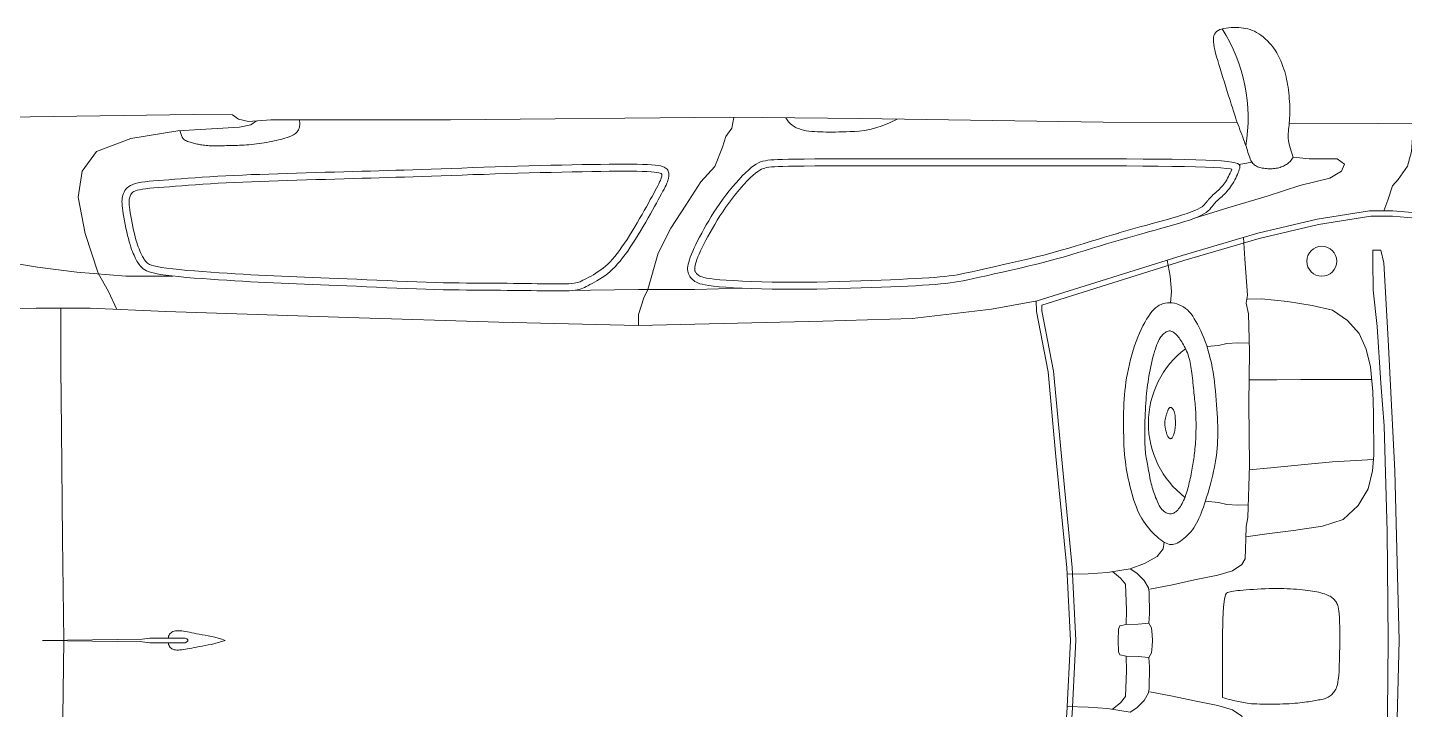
# Model space of a CAD drawing. Header units: millimetres. Extents: x 1 to 121, y 0 to 90.
# Drawn here: x 45.915 to 48.054, y 77.719 to 78.779 of the extents above; entities that cross this region are included whole.
import ezdxf

# ---------------------------------------------------------------- set-up
doc = ezdxf.new("R2010")
doc.units = ezdxf.units.MM
doc.layers.add('Estructura – Carga', color=7, linetype='Continuous')
doc.layers.add('GRAFO 0 BLANCO', color=7, linetype='Continuous', lineweight=0)

# ---------------------------------------------------------------- blocks, each defined once
blk = doc.blocks.new('A$C314616C2')
at = {"layer": 'GRAFO 0 BLANCO', "color": 252, "true_color": 0x939598}
for p, q in [((2.4745, 1.3571), (2.4317, 1.3571)), ((0.5575, 0.9522), (0.5575, 0.9524))]:
    blk.add_line(p, q, dxfattribs=at)
for points in [[(2.5003, 1.7034), (2.4974, 1.7112), (2.4952, 1.7178), (2.4937, 1.7234), (2.4928, 1.7283), (2.4923, 1.7325), (2.4922, 1.7363), (2.4923, 1.7397), (2.4926, 1.743), (2.4929, 1.7463), (2.4933, 1.7497), (2.4937, 1.7531), (2.494, 1.7566), (2.4944, 1.7602), (2.4946, 1.7639), (2.4949, 1.7678), (2.495, 1.7719), (2.495, 1.7761), (2.4949, 1.7805), (2.4947, 1.785), (2.4945, 1.7896), (2.4941, 1.7941), (2.4937, 1.7987), (2.4933, 1.8032), (2.4927, 1.8076), (2.4922, 1.8119), (2.4915, 1.816), (2.4908, 1.8201), (2.49, 1.8241), (2.4891, 1.8281), (2.4881, 1.8321), (2.487, 1.8361), (2.4857, 1.8401), (2.4842, 1.8443), (2.4826, 1.8485), (2.4809, 1.8527), (2.4789, 1.857), (2.4768, 1.8612), (2.4745, 1.8653), (2.472, 1.8693), (2.4693, 1.8732), (2.4664, 1.877), (2.4634, 1.8805), (2.4602, 1.8839), (2.4568, 1.887), (2.4535, 1.8899), (2.4501, 1.8925), (2.4466, 1.8949), (2.4432, 1.8969), (2.4399, 1.8987), (2.4365, 1.9002), (2.4332, 1.9014), (2.4298, 1.9024), (2.4264, 1.9031), (2.4229, 1.9037), (2.4193, 1.9041), (2.4156, 1.9044), (2.4117, 1.9046), (2.4077, 1.9046), (2.4037, 1.9045), (2.3997, 1.9042), (2.3959, 1.9038), (2.3923, 1.9032), (2.389, 1.9023), (2.386, 1.9013), (2.3834, 1.9), (2.3812, 1.8984), (2.3794, 1.8966), (2.3781, 1.8944), (2.3771, 1.892), (2.3764, 1.8892), (2.3762, 1.8861), (2.3763, 1.8825), (2.3767, 1.8786), (2.3774, 1.8743), (2.3784, 1.8697), (2.3797, 1.8646), (2.3812, 1.8592), (2.3829, 1.8534), (2.3848, 1.8472), (2.3868, 1.8407), (2.3889, 1.8339), (2.391, 1.8268), (2.3933, 1.8196), (2.3955, 1.8124), (2.3977, 1.8053), (2.3999, 1.7983), (2.402, 1.7917), (2.4039, 1.7856), (2.4057, 1.7799), (2.4074, 1.7747), (2.4089, 1.77), (2.4104, 1.7655), (2.4118, 1.7613), (2.4132, 1.7573), (2.4146, 1.7535), (2.416, 1.7496), (2.4174, 1.7458), (2.4188, 1.742), (2.4202, 1.7382), (2.4217, 1.7344), (2.4231, 1.7307), (2.4244, 1.727), (2.4257, 1.7235), (2.4269, 1.7201), (2.4279, 1.7167), (2.429, 1.7136), (2.4299, 1.7105), (2.4308, 1.7077), (2.4317, 1.705), (2.4326, 1.7025), (2.4335, 1.7003), (2.4344, 1.6982), (2.4354, 1.6964), (2.4364, 1.6948), (2.4376, 1.6933), (2.4388, 1.6921), (2.4401, 1.691), (2.4415, 1.69), (2.443, 1.6892), (2.4446, 1.6884), (2.4463, 1.6878), (2.4482, 1.6872), (2.4502, 1.6867), (2.4522, 1.6863), (2.4543, 1.6859), (2.4565, 1.6856), (2.4587, 1.6854), (2.4609, 1.6853), (2.4631, 1.6852), (2.4653, 1.6852), (2.4675, 1.6853), (2.4696, 1.6854), (2.4717, 1.6856), (2.4738, 1.6859), (2.4759, 1.6863), (2.4778, 1.6867), (2.4797, 1.6873), (2.4816, 1.6879), (2.4834, 1.6887), (2.4851, 1.6894), (2.4867, 1.6903), (2.4883, 1.6911), (2.4897, 1.692), (2.4911, 1.693), (2.4924, 1.6939), (2.4936, 1.6949), (2.4948, 1.696), (2.4959, 1.6971), (2.497, 1.6984), (2.4981, 1.6999), (2.4992, 1.7015), (2.5003, 1.7034)], [(2.4135, 1.7566), (2.2051, 1.7578), (1.8273, 1.7632), (1.6247, 1.7651), (1.1911, 1.7614), (0.9119, 1.7614), (0.8771, 1.7586), (0.8619, 1.7623), (0.8527, 1.7688), (0.7912, 1.7696), (0.5381, 1.7658), (0.395, 1.7632), (0.3502, 1.7631), (0.2882, 1.7492), (0.2198, 1.7226), (0.1641, 1.6885), (0.1261, 1.6569), (0.0958, 1.6215), (0.0603, 1.5506), (0.0451, 1.4925), (0.0236, 1.3173), (0.0097, 1.1592), (0.0007, 0.9992), (0, 0.9523)], [(0.6727, 1.4666), (0.6601, 1.4946), (0.6436, 1.523), (0.6235, 1.5844), (0.6128, 1.6411), (0.6187, 1.6813), (0.6412, 1.712), (0.6944, 1.7321), (0.7677, 1.7439), (0.8635, 1.7498), (0.8811, 1.7536), (0.8897, 1.7596)], [(0.9567, 1.7614), (0.9572, 1.755), (0.9566, 1.7498), (0.9552, 1.7457), (0.953, 1.7424), (0.9504, 1.7398), (0.9473, 1.7378), (0.944, 1.7362), (0.9406, 1.7349), (0.9372, 1.7337), (0.9339, 1.7327), (0.9306, 1.7317), (0.9273, 1.7308), (0.9239, 1.73), (0.9205, 1.7292), (0.917, 1.7284), (0.9133, 1.7276), (0.9096, 1.7269), (0.9057, 1.7262), (0.9018, 1.7255), (0.8978, 1.7248), (0.8938, 1.7242), (0.8898, 1.7237), (0.8859, 1.7232), (0.882, 1.7227), (0.8781, 1.7224), (0.8744, 1.7221), (0.8707, 1.7219), (0.8671, 1.7218), (0.8636, 1.7216), (0.8601, 1.7215), (0.8567, 1.7214), (0.8533, 1.7214), (0.8499, 1.7213), (0.8465, 1.7212), (0.8432, 1.7211), (0.84, 1.721), (0.8368, 1.7209), (0.8336, 1.7208), (0.8306, 1.7208), (0.8276, 1.7208), (0.8246, 1.7208), (0.8218, 1.7208), (0.8191, 1.7209), (0.8164, 1.721), (0.8139, 1.7212), (0.8114, 1.7214), (0.8091, 1.7216), (0.8069, 1.7218), (0.8048, 1.7221), (0.8029, 1.7224), (0.801, 1.7228), (0.7992, 1.7232), (0.7974, 1.7235), (0.7956, 1.724), (0.7938, 1.7244), (0.792, 1.7248), (0.7902, 1.7253), (0.7883, 1.7258), (0.7865, 1.7263), (0.7846, 1.7269), (0.7828, 1.7276), (0.7811, 1.7283), (0.7795, 1.7292), (0.7779, 1.7302), (0.7766, 1.7313), (0.7753, 1.7327), (0.7741, 1.7345), (0.773, 1.7368), (0.772, 1.7398), (0.771, 1.7435), (0.7708, 1.7441)], [(1.4829, 1.4414), (1.4829, 1.4586), (1.4915, 1.4844), (1.4975, 1.4973), (1.5139, 1.5539), (1.5336, 1.5926), (1.5568, 1.6286), (1.5801, 1.6647), (1.6015, 1.6887), (1.6136, 1.7188), (1.6187, 1.7351), (1.6282, 1.748), (1.631, 1.765)], [(1.8849, 1.7624), (1.8729, 1.7565), (1.8619, 1.7519), (1.8518, 1.7485), (1.8424, 1.7462), (1.8338, 1.7446), (1.8258, 1.7436), (1.8185, 1.7431), (1.8117, 1.7428), (1.8055, 1.7426), (1.7996, 1.7425), (1.7942, 1.7423), (1.789, 1.7422), (1.7841, 1.7422), (1.7793, 1.7422), (1.7747, 1.7422), (1.7702, 1.7423), (1.7656, 1.7424), (1.7611, 1.7426), (1.7566, 1.7428), (1.7522, 1.7432), (1.7478, 1.7437), (1.7436, 1.7443), (1.7395, 1.7452), (1.7356, 1.7462), (1.7318, 1.7475), (1.7283, 1.749), (1.7249, 1.7509), (1.7218, 1.7529), (1.7189, 1.7553), (1.7163, 1.758), (1.7139, 1.761), (1.7119, 1.7643)], [(3.7955, 0.9523), (3.7935, 1.0009), (3.782, 1.1378), (3.7603, 1.274), (3.7268, 1.4153), (3.7007, 1.511), (3.6528, 1.5965), (3.5948, 1.6515), (3.5078, 1.6936), (3.4478, 1.7118), (3.3685, 1.7311), (3.1997, 1.7484), (3.0258, 1.7565), (2.6327, 1.7554), (2.494, 1.7562)], [(2.8963, 0.9523), (2.8958, 1.0111), (2.8922, 1.0685), (2.8857, 1.1758), (2.8786, 1.2748), (2.8645, 1.364), (2.8417, 1.4706), (2.8148, 1.53), (2.8003, 1.5491), (2.7876, 1.5691), (2.7617, 1.5886), (2.7388, 1.6051), (2.7037, 1.6159), (2.6549, 1.6198), (2.6409, 1.6199), (2.647, 1.6365), (2.6544, 1.6585), (2.663, 1.6684), (2.6777, 1.6892), (2.6839, 1.7121), (2.6857, 1.733), (2.6888, 1.7471), (2.689, 1.7555)], [(0.7599, 1.5185), (0.6868, 1.5182), (0.6108, 1.5246), (0.5498, 1.5321), (0.4675, 1.5459), (0.4097, 1.5652), (0.3573, 1.5919), (0.3102, 1.6282), (0.2982, 1.6481), (0.2749, 1.6825), (0.267, 1.7014)], [(2.3469, 1.6083), (2.3987, 1.6244), (2.4595, 1.6427), (2.5104, 1.6593), (2.5568, 1.6707), (2.5751, 1.6816), (2.5797, 1.6925), (2.5683, 1.7005), (2.5247, 1.7005), (2.5003, 1.7034)], [(2.4359, 1.6956), (2.416, 1.6917)], [(0.7489, 1.4635), (1.0327, 1.4539), (1.2661, 1.447), (1.4827, 1.4414), (1.7697, 1.4483), (1.908, 1.4525), (2.0314, 1.4669), (2.1022, 1.4799), (2.3276, 1.5505), (2.4451, 1.585), (2.5376, 1.6066), (2.6188, 1.6196), (2.6409, 1.6199)], [(2.2774, 1.0321), (2.3127, 1.0388), (2.3468, 1.0462), (2.3831, 1.0536), (2.406, 1.0603), (2.4201, 1.0702), (2.4257, 1.0793), (2.4268, 1.1103), (2.4269, 1.1294), (2.4296, 1.1431), (2.4322, 1.2242), (2.4313, 1.32), (2.4322, 1.4013), (2.4309, 1.4597), (2.4273, 1.4761), (2.4291, 1.489), (2.4251, 1.545), (2.4231, 1.5786)], [(2.3096, 1.4768), (2.3111, 1.4943), (2.3092, 1.5185), (2.3044, 1.5432)], [(2.6477, 0.9523), (2.6461, 1.1217), (2.6416, 1.2857), (2.6362, 1.3521), (2.6308, 1.4401), (2.6245, 1.4967), (2.6236, 1.5416), (2.6236, 1.5586), (2.6362, 1.5586), (2.6407, 1.5389), (2.6479, 1.4194), (2.6578, 1.2156), (2.6623, 1.0534), (2.6647, 0.9523)], [(1.6442, 1.4997), (1.5709, 1.4973), (1.4833, 1.4973), (1.4084, 1.4967), (1.3804, 1.496)], [(2.101, 1.4797), (2.1015, 1.4634), (2.1196, 1.3694), (2.1316, 1.238), (2.1486, 1.0651), (2.1541, 0.9523)], [(2.4268, 1.1131), (2.4594, 1.1178), (2.5007, 1.123), (2.5455, 1.1298), (2.5777, 1.1402), (2.6012, 1.162), (2.6168, 1.1878), (2.6231, 1.2159), (2.6254, 1.24), (2.6248, 1.3056), (2.6237, 1.3389), (2.6202, 1.3774), (2.6133, 1.405), (2.6024, 1.4292), (2.5846, 1.4493), (2.561, 1.4654), (2.5294, 1.4728), (2.4915, 1.4791), (2.4508, 1.4832), (2.4282, 1.4827)], [(0.4862, 1.4681), (0.5475, 1.4683), (0.6316, 1.4683), (0.7489, 1.4635)], [(0.5905, 0.9528), (0.5884, 1.1101), (0.5871, 1.28), (0.5859, 1.3756), (0.5857, 1.4683)], [(2.1096, 1.4734), (2.1099, 1.4644), (2.1279, 1.3706), (2.14, 1.2388), (2.157, 1.0658), (2.1625, 0.9527)], [(2.3662, 1.4089), (2.384, 1.4105), (2.3969, 1.4138), (2.4139, 1.4145), (2.4319, 1.4144)], [(2.622, 1.3577), (2.5862, 1.3577), (2.512, 1.3577), (2.4745, 1.3571)], [(2.6247, 1.2333), (2.5613, 1.23), (2.5126, 1.225), (2.4652, 1.2206), (2.432, 1.2172)], [(2.3637, 1.1685), (2.384, 1.1667), (2.3969, 1.1635), (2.4139, 1.1627), (2.4302, 1.1629)], [(2.2471, 1.0637), (2.2692, 1.0716), (2.2889, 1.0829), (2.2982, 1.0947), (2.2995, 1.105)], [(2.2817, 0.9523), (2.2812, 0.9612), (2.28, 0.9718), (2.2759, 0.979), (2.277, 0.9934), (2.2766, 1.0271), (2.2755, 1.0339), (2.2687, 1.0456), (2.2573, 1.0569), (2.2471, 1.0637), (2.2117, 1.058), (2.1815, 1.056), (2.1491, 1.055)], [(2.2194, 1.0593), (2.2318, 1.0492), (2.2398, 1.0397), (2.2413, 0.9996), (2.2408, 0.9769)], [(2.3901, 0.8634), (2.3901, 0.9162), (2.3904, 0.9561), (2.3911, 0.9849), (2.3921, 1.0044), (2.3933, 1.0164), (2.3948, 1.0229), (2.3964, 1.0257), (2.3983, 1.0266), (2.4002, 1.0271), (2.4024, 1.0277), (2.4048, 1.0282), (2.4075, 1.0287), (2.4106, 1.0291), (2.414, 1.0296), (2.4179, 1.03), (2.4223, 1.0304), (2.4272, 1.0309), (2.4326, 1.0313), (2.4383, 1.0316), (2.4443, 1.032), (2.4504, 1.0323), (2.4567, 1.0325), (2.4628, 1.0327), (2.4689, 1.0328), (2.4747, 1.0328), (2.4804, 1.0328), (2.4858, 1.0327), (2.491, 1.0325), (2.496, 1.0323), (2.5008, 1.032), (2.5055, 1.0317), (2.51, 1.0314), (2.5144, 1.031), (2.5186, 1.0305), (2.5226, 1.03), (2.5265, 1.0295), (2.5302, 1.029), (2.5337, 1.0283), (2.5371, 1.0277), (2.5402, 1.027), (2.5432, 1.0262), (2.5461, 1.0254), (2.5487, 1.0246), (2.5512, 1.0237), (2.5534, 1.0228), (2.5555, 1.0218), (2.5574, 1.0208), (2.5592, 1.0198), (2.5607, 1.0187), (2.5621, 1.0176), (2.5634, 1.0164), (2.5645, 1.0152), (2.5655, 1.0139), (2.5664, 1.0126), (2.5672, 1.0112), (2.568, 1.0098), (2.5688, 1.0083), (2.5695, 1.0066), (2.5701, 1.0044), (2.5707, 1.0016), (2.5712, 0.9981), (2.5717, 0.9936), (2.572, 0.988), (2.5723, 0.9811), (2.5725, 0.9728), (2.5726, 0.9634), (2.5726, 0.9532), (2.5725, 0.9427), (2.5723, 0.9322), (2.572, 0.922), (2.5717, 0.9126), (2.5713, 0.9043), (2.5708, 0.8973), (2.5702, 0.8917), (2.5696, 0.8872), (2.5689, 0.8837), (2.5681, 0.8809), (2.5672, 0.8786), (2.5663, 0.8767), (2.5653, 0.8751), (2.5642, 0.8734), (2.5631, 0.8718), (2.5619, 0.8703), (2.5606, 0.8688), (2.5592, 0.8674), (2.5577, 0.8661), (2.5561, 0.8649), (2.5544, 0.8639), (2.5526, 0.863), (2.5507, 0.8623), (2.5486, 0.8616), (2.5465, 0.8611), (2.5443, 0.8606), (2.542, 0.8602), (2.5397, 0.8598), (2.5373, 0.8594), (2.5348, 0.859), (2.5323, 0.8585), (2.5296, 0.8581), (2.5268, 0.8576), (2.5239, 0.8571), (2.5209, 0.8566), (2.5176, 0.8562), (2.5142, 0.8557), (2.5105, 0.8553), (2.5067, 0.855), (2.5026, 0.8546), (2.4983, 0.8543), (2.4938, 0.854), (2.4892, 0.8538), (2.4843, 0.8536), (2.4793, 0.8534), (2.4741, 0.8533), (2.4688, 0.8532), (2.4635, 0.8531), (2.4583, 0.8531), (2.4531, 0.8532), (2.4482, 0.8533), (2.4436, 0.8535), (2.4394, 0.8537), (2.4355, 0.854), (2.4321, 0.8544), (2.4289, 0.8548), (2.426, 0.8552), (2.4232, 0.8557), (2.4206, 0.8562), (2.418, 0.8568), (2.4153, 0.8573), (2.4126, 0.8579), (2.4097, 0.8585), (2.4068, 0.8591), (2.4037, 0.8598), (2.4005, 0.8605), (2.3972, 0.8613), (2.3937, 0.8623), (2.3901, 0.8634)], [(0.8411, 0.9523), (0.8357, 0.9542), (0.8303, 0.9558), (0.8251, 0.9572), (0.8199, 0.9584), (0.8149, 0.9594), (0.81, 0.9603), (0.8054, 0.9611), (0.8009, 0.9619), (0.7968, 0.9627), (0.7929, 0.9635), (0.7892, 0.9642), (0.7857, 0.9649), (0.7824, 0.9656), (0.7793, 0.9661), (0.7764, 0.9666), (0.7736, 0.967), (0.7709, 0.9672), (0.7684, 0.9673), (0.7661, 0.9673), (0.7639, 0.9671), (0.7619, 0.9667), (0.76, 0.9661), (0.7584, 0.9653), (0.757, 0.9643), (0.7557, 0.9631), (0.7547, 0.9618), (0.7539, 0.9603), (0.7533, 0.9587), (0.7528, 0.957), (0.7526, 0.9559)], [(2.2759, 0.979), (2.2593, 0.9774), (2.2408, 0.9769), (2.231, 0.9748), (2.2286, 0.9698), (2.2284, 0.9523)], [(0.779, 0.9559), (0.724, 0.9559), (0.7119, 0.9543), (0.5575, 0.9524)], [(0.779, 0.9487), (0.724, 0.9487), (0.7119, 0.9503), (0.5575, 0.9522)], [(0.5905, 0.9518), (0.5884, 0.7945), (0.5871, 0.6246), (0.5859, 0.529), (0.5857, 0.4363)], [(0.8411, 0.9523), (0.8357, 0.9504), (0.8303, 0.9488), (0.8251, 0.9474), (0.8199, 0.9462), (0.8149, 0.9452), (0.81, 0.9443), (0.8054, 0.9435), (0.8009, 0.9427), (0.7968, 0.9419), (0.7929, 0.9411), (0.7892, 0.9404), (0.7857, 0.9397), (0.7824, 0.939), (0.7793, 0.9385), (0.7764, 0.938), (0.7736, 0.9376), (0.7709, 0.9374), (0.7684, 0.9373), (0.7661, 0.9373), (0.7639, 0.9375), (0.7619, 0.9379), (0.76, 0.9385), (0.7584, 0.9393), (0.757, 0.9403), (0.7557, 0.9414), (0.7547, 0.9428), (0.7539, 0.9443), (0.7533, 0.9459), (0.7528, 0.9476), (0.7526, 0.9487)], [(0.779, 0.9559), (0.7815, 0.9546), (0.783, 0.953), (0.7831, 0.9523)], [(0.779, 0.9487), (0.7815, 0.95), (0.783, 0.9516), (0.7831, 0.9523)], [(2.101, 0.4249), (2.1015, 0.4412), (2.1196, 0.5352), (2.1316, 0.6666), (2.1486, 0.8395), (2.1541, 0.9523)], [(2.1096, 0.4312), (2.1099, 0.4402), (2.1279, 0.534), (2.14, 0.6658), (2.157, 0.8388), (2.1625, 0.9519)], [(2.2817, 0.9523), (2.2812, 0.9434), (2.28, 0.9328), (2.2759, 0.9256), (2.277, 0.9112), (2.2766, 0.8775), (2.2755, 0.8707), (2.2687, 0.859), (2.2573, 0.8477), (2.2471, 0.8408), (2.2117, 0.8466), (2.1815, 0.8486), (2.1491, 0.8496)], [(2.2759, 0.9256), (2.2593, 0.9272), (2.2408, 0.9277), (2.231, 0.9298), (2.2286, 0.9348), (2.2284, 0.9523)], [(2.6477, 0.9523), (2.6461, 0.7829), (2.6416, 0.6189), (2.6362, 0.5525), (2.6308, 0.4645), (2.6245, 0.4079), (2.6236, 0.363), (2.6236, 0.346), (2.6362, 0.346), (2.6407, 0.3657), (2.6479, 0.4851), (2.6578, 0.689), (2.6623, 0.8512), (2.6647, 0.9523)], [(2.2194, 0.8453), (2.2318, 0.8554), (2.2398, 0.8649), (2.2413, 0.905), (2.2408, 0.9277)], [(2.2194, 0.8453), (2.2318, 0.8554), (2.2398, 0.8649), (2.2413, 0.905), (2.2408, 0.9277)], [(2.2774, 0.8724), (2.3127, 0.8658), (2.3468, 0.8584), (2.3831, 0.851), (2.406, 0.8443), (2.4201, 0.8344), (2.4257, 0.8253), (2.4268, 0.7943), (2.4269, 0.7752), (2.4296, 0.7615), (2.4322, 0.6804), (2.4313, 0.5846), (2.4322, 0.5033), (2.4309, 0.4449), (2.4273, 0.4285), (2.4291, 0.4156), (2.4251, 0.3596), (2.4231, 0.326)]]:
    blk.add_lwpolyline(points, dxfattribs=at)
for points in [[(1.4349, 1.5221), (1.439, 1.5255), (1.4429, 1.5291), (1.4468, 1.533), (1.4507, 1.5372), (1.4546, 1.5417), (1.4585, 1.5466), (1.4624, 1.5518), (1.4664, 1.5573), (1.4704, 1.5632), (1.4745, 1.5694), (1.4786, 1.5759), (1.4826, 1.5824), (1.4866, 1.5891), (1.4905, 1.5957), (1.4944, 1.6023), (1.4981, 1.6087), (1.5016, 1.6149), (1.5049, 1.6209), (1.5081, 1.6265), (1.5111, 1.6319), (1.5139, 1.637), (1.5165, 1.6417), (1.5188, 1.6461), (1.5209, 1.6501), (1.5228, 1.6537), (1.5245, 1.657), (1.5259, 1.6599), (1.5271, 1.6626), (1.5281, 1.665), (1.5289, 1.6672), (1.5296, 1.6693), (1.53, 1.6713), (1.5304, 1.6732), (1.5305, 1.675), (1.5305, 1.6767), (1.5302, 1.6784), (1.5298, 1.68), (1.5292, 1.6815), (1.5285, 1.683), (1.5275, 1.6843), (1.5262, 1.6856), (1.5247, 1.6867), (1.5228, 1.6877), (1.5203, 1.6887), (1.5173, 1.6895), (1.5135, 1.6902), (1.5089, 1.6909), (1.5034, 1.6914), (1.4969, 1.6918), (1.4894, 1.692), (1.4809, 1.6922), (1.4714, 1.6923), (1.461, 1.6924), (1.4497, 1.6923), (1.4374, 1.6922), (1.4243, 1.692), (1.4102, 1.6918), (1.3954, 1.6916), (1.3799, 1.6913), (1.3638, 1.6909), (1.3472, 1.6905), (1.3302, 1.6901), (1.3129, 1.6896), (1.2954, 1.6891), (1.2779, 1.6886), (1.2603, 1.688), (1.2429, 1.6875), (1.2256, 1.6869), (1.2087, 1.6863), (1.1923, 1.6857), (1.1764, 1.6852), (1.1611, 1.6847), (1.1466, 1.6842), (1.1326, 1.6837), (1.1192, 1.6832), (1.106, 1.6828), (1.093, 1.6824), (1.08, 1.682), (1.0669, 1.6816), (1.0534, 1.6812), (1.0396, 1.6808), (1.0255, 1.6804), (1.011, 1.6801), (0.9964, 1.6797), (0.9816, 1.6792), (0.9669, 1.6788), (0.9521, 1.6784), (0.9375, 1.678), (0.9231, 1.6775), (0.9089, 1.677), (0.895, 1.6765), (0.8813, 1.676), (0.8679, 1.6754), (0.8548, 1.6748), (0.842, 1.6742), (0.8295, 1.6735), (0.8174, 1.6728), (0.8056, 1.672), (0.7943, 1.6712), (0.7834, 1.6704), (0.7729, 1.6696), (0.7631, 1.6689), (0.7538, 1.6681), (0.7451, 1.6675), (0.737, 1.6669), (0.7296, 1.6663), (0.7228, 1.6657), (0.7166, 1.665), (0.711, 1.6642), (0.7059, 1.6633), (0.7015, 1.6622), (0.6976, 1.6609), (0.6942, 1.6594), (0.6914, 1.6576), (0.689, 1.6557), (0.687, 1.6536), (0.6854, 1.6513), (0.6841, 1.649), (0.6831, 1.6467), (0.6823, 1.6443), (0.6817, 1.6419), (0.6812, 1.6394), (0.6809, 1.6369), (0.6808, 1.6341), (0.6809, 1.6311), (0.6812, 1.6277), (0.6816, 1.624), (0.6821, 1.6197), (0.6828, 1.6149), (0.6837, 1.6098), (0.6847, 1.6043), (0.6858, 1.5986), (0.6869, 1.5929), (0.6882, 1.5872), (0.6894, 1.5817), (0.6907, 1.5766), (0.692, 1.5718), (0.6933, 1.5675), (0.6946, 1.5635), (0.6958, 1.5599), (0.6971, 1.5566), (0.6983, 1.5535), (0.6995, 1.5508), (0.7007, 1.5482), (0.7018, 1.5459), (0.703, 1.5437), (0.7041, 1.5416), (0.7053, 1.5397), (0.7065, 1.5379), (0.7077, 1.5362), (0.7091, 1.5345), (0.7105, 1.5329), (0.7121, 1.5313), (0.7139, 1.5297), (0.7162, 1.5282), (0.7191, 1.5267), (0.7228, 1.5252), (0.7274, 1.5238), (0.7332, 1.5224), (0.7402, 1.5211), (0.7487, 1.5198), (0.7584, 1.5186), (0.7691, 1.5175), (0.7806, 1.5164), (0.7928, 1.5154), (0.8053, 1.5144), (0.8181, 1.5135), (0.8309, 1.5126), (0.8435, 1.5118), (0.8559, 1.5111), (0.8682, 1.5103), (0.8803, 1.5097), (0.8923, 1.509), (0.9043, 1.5084), (0.9162, 1.5079), (0.9281, 1.5073), (0.9399, 1.5068), (0.9519, 1.5063), (0.9641, 1.5059), (0.9764, 1.5054), (0.9892, 1.5049), (1.0023, 1.5044), (1.016, 1.5038), (1.0302, 1.5032), (1.0451, 1.5025), (1.0605, 1.5018), (1.0762, 1.5011), (1.092, 1.5003), (1.1078, 1.4996), (1.1233, 1.499), (1.1385, 1.4984), (1.153, 1.4979), (1.1668, 1.4975), (1.18, 1.4972), (1.1925, 1.497), (1.2044, 1.4968), (1.2159, 1.4967), (1.227, 1.4966), (1.2378, 1.4966), (1.2483, 1.4965), (1.2587, 1.4964), (1.2689, 1.4963), (1.2789, 1.4962), (1.2887, 1.4961), (1.2982, 1.496), (1.3075, 1.4959), (1.3166, 1.4958), (1.3254, 1.4956), (1.3339, 1.4955), (1.342, 1.4954), (1.3497, 1.4953), (1.357, 1.4953), (1.3638, 1.4953), (1.37, 1.4954), (1.3755, 1.4957), (1.3804, 1.496), (1.3846, 1.4964), (1.3881, 1.497), (1.3912, 1.4977), (1.394, 1.4986), (1.3966, 1.4996), (1.3991, 1.5008), (1.4017, 1.5021), (1.4045, 1.5035), (1.4076, 1.5052), (1.4111, 1.507), (1.4147, 1.509), (1.4186, 1.5111), (1.4226, 1.5135), (1.4267, 1.5162), (1.4308, 1.519)], [(2.1174, 1.541), (2.1303, 1.5445), (2.1426, 1.548), (2.1545, 1.5514), (2.1659, 1.5549), (2.1772, 1.5583), (2.1882, 1.5616), (2.1991, 1.565), (2.2101, 1.5683), (2.2211, 1.5716), (2.2321, 1.5748), (2.2432, 1.578), (2.2542, 1.5811), (2.265, 1.5841), (2.2756, 1.5871), (2.2859, 1.59), (2.2959, 1.5927), (2.3055, 1.5954), (2.3147, 1.598), (2.3234, 1.6005), (2.3315, 1.603), (2.3389, 1.6054), (2.3457, 1.6078), (2.3517, 1.6102), (2.3569, 1.6125), (2.3613, 1.6149), (2.3649, 1.6173), (2.3679, 1.6197), (2.3704, 1.6221), (2.3724, 1.6243), (2.3742, 1.6265), (2.3758, 1.6286), (2.3774, 1.6306), (2.379, 1.6324), (2.3806, 1.6341), (2.3824, 1.6358), (2.3841, 1.6374), (2.3859, 1.639), (2.3877, 1.6406), (2.3896, 1.6422), (2.3915, 1.644), (2.3934, 1.6459), (2.3953, 1.6479), (2.3972, 1.65), (2.3991, 1.6522), (2.401, 1.6546), (2.4028, 1.657), (2.4045, 1.6596), (2.4062, 1.6623), (2.4078, 1.665), (2.4094, 1.6679), (2.4108, 1.6707), (2.4121, 1.6736), (2.4134, 1.6763), (2.4145, 1.6791), (2.4155, 1.6816), (2.4164, 1.684), (2.4171, 1.6862), (2.4174, 1.6883), (2.4172, 1.6901), (2.416, 1.6917), (2.4138, 1.6932), (2.4102, 1.6945), (2.4049, 1.6956), (2.3979, 1.6966), (2.3887, 1.6974), (2.3775, 1.6981), (2.3642, 1.6987), (2.3488, 1.6992), (2.3314, 1.6996), (2.3119, 1.6999), (2.2904, 1.7001), (2.2669, 1.7003), (2.2414, 1.7005), (2.2141, 1.7006), (2.1851, 1.7006), (2.1548, 1.7007), (2.1232, 1.7007), (2.0906, 1.7007), (2.0571, 1.7008), (2.0229, 1.7008), (1.9883, 1.7008), (1.9538, 1.7007), (1.9198, 1.7007), (1.887, 1.7007), (1.8557, 1.7007), (1.8265, 1.7007), (1.8001, 1.7006), (1.7768, 1.7005), (1.757, 1.7004), (1.7405, 1.7003), (1.7269, 1.7002), (1.7159, 1.7), (1.7069, 1.6998), (1.6997, 1.6995), (1.6937, 1.6992), (1.6887, 1.6988), (1.6842, 1.6983), (1.6802, 1.6977), (1.6764, 1.6969), (1.6728, 1.6958), (1.6693, 1.6943), (1.6657, 1.6924), (1.662, 1.6899), (1.6581, 1.6869), (1.6538, 1.6832), (1.6492, 1.6789), (1.6443, 1.674), (1.6393, 1.6687), (1.6342, 1.663), (1.629, 1.6569), (1.6239, 1.6507), (1.6189, 1.6442), (1.614, 1.6377), (1.6093, 1.631), (1.6048, 1.6243), (1.6004, 1.6177), (1.5962, 1.611), (1.5922, 1.6044), (1.5884, 1.5978), (1.5848, 1.5914), (1.5813, 1.5851), (1.5781, 1.579), (1.575, 1.5732), (1.5722, 1.5675), (1.5697, 1.5621), (1.5674, 1.557), (1.5653, 1.5523), (1.5636, 1.5479), (1.5622, 1.5438), (1.5611, 1.5402), (1.5603, 1.5369), (1.5597, 1.5338), (1.5594, 1.531), (1.5594, 1.5285), (1.5596, 1.5261), (1.5601, 1.5239), (1.5608, 1.5218), (1.5617, 1.5198), (1.5628, 1.518), (1.5641, 1.5162), (1.5656, 1.5146), (1.5672, 1.5131), (1.569, 1.5116), (1.5709, 1.5102), (1.573, 1.509), (1.5754, 1.5078), (1.5783, 1.5066), (1.582, 1.5056), (1.5866, 1.5046), (1.5924, 1.5036), (1.5996, 1.5027), (1.6083, 1.5019), (1.6188, 1.5011), (1.6308, 1.5003), (1.6442, 1.4997), (1.6587, 1.4991), (1.6743, 1.4986), (1.6907, 1.4982), (1.7076, 1.498), (1.725, 1.4979), (1.7426, 1.498), (1.7603, 1.4982), (1.7779, 1.4986), (1.7953, 1.499), (1.8124, 1.4995), (1.829, 1.5001), (1.8451, 1.5006), (1.8604, 1.5012), (1.8749, 1.5018), (1.8886, 1.5024), (1.9014, 1.5029), (1.9134, 1.5035), (1.9245, 1.5041), (1.9347, 1.5047), (1.944, 1.5054), (1.9525, 1.5061), (1.9601, 1.5068), (1.9671, 1.5077), (1.9738, 1.5087), (1.9805, 1.5099), (1.9874, 1.5112), (1.9949, 1.5128), (2.0033, 1.5146), (2.0128, 1.5166), (2.0236, 1.519), (2.0356, 1.5217), (2.0485, 1.5245), (2.062, 1.5276), (2.0759, 1.5308), (2.09, 1.5342), (2.1039, 1.5376)], [(2.3197, 1.1036), (2.3223, 1.1049), (2.325, 1.1066), (2.3278, 1.1085), (2.3305, 1.1106), (2.3333, 1.113), (2.336, 1.1156), (2.3387, 1.1183), (2.3412, 1.1212), (2.3435, 1.1242), (2.3458, 1.1274), (2.3479, 1.1308), (2.3499, 1.1343), (2.3518, 1.1379), (2.3536, 1.1418), (2.3554, 1.1459), (2.3571, 1.1502), (2.3589, 1.1547), (2.3606, 1.1594), (2.3623, 1.1643), (2.364, 1.1694), (2.3657, 1.1747), (2.3673, 1.1802), (2.369, 1.1858), (2.3706, 1.1915), (2.3722, 1.1974), (2.3737, 1.2034), (2.3751, 1.2095), (2.3765, 1.2155), (2.3778, 1.2216), (2.379, 1.2277), (2.38, 1.2337), (2.3809, 1.2396), (2.3816, 1.2453), (2.3822, 1.251), (2.3826, 1.2566), (2.3828, 1.2623), (2.383, 1.2679), (2.383, 1.2737), (2.383, 1.2795), (2.3829, 1.2856), (2.3827, 1.2918), (2.3824, 1.2983), (2.3821, 1.3049), (2.3817, 1.3117), (2.3812, 1.3186), (2.3807, 1.3256), (2.38, 1.3327), (2.3793, 1.34), (2.3786, 1.3472), (2.3777, 1.3546), (2.3767, 1.3619), (2.3756, 1.3692), (2.3744, 1.3764), (2.373, 1.3835), (2.3714, 1.3905), (2.3697, 1.3973), (2.3678, 1.4039), (2.3658, 1.4103), (2.3636, 1.4165), (2.3613, 1.4224), (2.3589, 1.4281), (2.3565, 1.4335), (2.354, 1.4387), (2.3515, 1.4435), (2.349, 1.448), (2.3465, 1.4522), (2.344, 1.456), (2.3414, 1.4596), (2.3387, 1.4628), (2.3358, 1.4657), (2.3329, 1.4682), (2.3297, 1.4704), (2.3264, 1.4723), (2.3229, 1.4739), (2.3193, 1.4752), (2.3157, 1.4761), (2.312, 1.4766), (2.3084, 1.4769), (2.3049, 1.4768), (2.3015, 1.4764), (2.2982, 1.4756), (2.2951, 1.4745), (2.2921, 1.4731), (2.2892, 1.4712), (2.2864, 1.469), (2.2836, 1.4663), (2.2808, 1.4632), (2.278, 1.4597), (2.2752, 1.4557), (2.2723, 1.4513), (2.2695, 1.4465), (2.2667, 1.4412), (2.2639, 1.4356), (2.2612, 1.4297), (2.2586, 1.4235), (2.2561, 1.4169), (2.2537, 1.4101), (2.2515, 1.4031), (2.2494, 1.396), (2.2475, 1.3888), (2.2457, 1.3815), (2.2441, 1.3743), (2.2426, 1.3671), (2.2414, 1.3602), (2.2403, 1.3534), (2.2394, 1.3467), (2.2387, 1.3402), (2.2381, 1.3337), (2.2376, 1.3271), (2.2372, 1.3205), (2.2369, 1.3137), (2.2367, 1.3066), (2.2366, 1.2994), (2.2365, 1.2919), (2.2366, 1.2843), (2.2366, 1.2768), (2.2368, 1.2693), (2.237, 1.262), (2.2373, 1.2549), (2.2377, 1.2482), (2.2382, 1.2419), (2.2387, 1.2359), (2.2394, 1.2303), (2.2401, 1.2248), (2.2409, 1.2195), (2.2418, 1.2142), (2.2428, 1.2089), (2.2439, 1.2035), (2.2452, 1.198), (2.2465, 1.1924), (2.2479, 1.1867), (2.2494, 1.181), (2.2511, 1.1753), (2.2528, 1.1698), (2.2546, 1.1645), (2.2565, 1.1593), (2.2585, 1.1545), (2.2606, 1.1499), (2.2628, 1.1456), (2.2652, 1.1415), (2.2676, 1.1375), (2.2702, 1.1338), (2.2729, 1.1301), (2.2757, 1.1266), (2.2787, 1.1231), (2.2818, 1.1198), (2.285, 1.1166), (2.2881, 1.1137), (2.2913, 1.1109), (2.2944, 1.1085), (2.2973, 1.1063), (2.3002, 1.1046), (2.3029, 1.1032), (2.3054, 1.1022), (2.3078, 1.1015), (2.3102, 1.1013), (2.3125, 1.1013), (2.3148, 1.1018), (2.3172, 1.1025)], [(2.3207, 1.1548), (2.3221, 1.1565), (2.3236, 1.1584), (2.325, 1.1605), (2.3263, 1.1627), (2.3276, 1.165), (2.3288, 1.1674), (2.33, 1.1699), (2.3311, 1.1724), (2.3322, 1.175), (2.3331, 1.1776), (2.334, 1.1803), (2.3349, 1.183), (2.3357, 1.1857), (2.3365, 1.1886), (2.3373, 1.1915), (2.338, 1.1945), (2.3388, 1.1976), (2.3395, 1.2007), (2.3402, 1.2039), (2.3409, 1.2072), (2.3416, 1.2104), (2.3422, 1.2136), (2.3428, 1.2168), (2.3434, 1.2199), (2.3439, 1.2229), (2.3444, 1.2258), (2.3449, 1.2287), (2.3453, 1.2316), (2.3457, 1.2345), (2.3461, 1.2374), (2.3465, 1.2404), (2.3469, 1.2435), (2.3472, 1.2468), (2.3475, 1.2502), (2.3479, 1.2537), (2.3482, 1.2573), (2.3484, 1.2611), (2.3487, 1.265), (2.3489, 1.269), (2.349, 1.2732), (2.3491, 1.2775), (2.3492, 1.2819), (2.3492, 1.2863), (2.3492, 1.2908), (2.3491, 1.2951), (2.349, 1.2994), (2.3488, 1.3034), (2.3487, 1.3073), (2.3484, 1.3109), (2.3482, 1.3143), (2.3479, 1.3175), (2.3477, 1.3207), (2.3473, 1.3238), (2.347, 1.3269), (2.3467, 1.3301), (2.3463, 1.3335), (2.346, 1.337), (2.3456, 1.3407), (2.3452, 1.3445), (2.3448, 1.3484), (2.3444, 1.3523), (2.344, 1.3562), (2.3436, 1.36), (2.3432, 1.3638), (2.3428, 1.3675), (2.3423, 1.371), (2.3419, 1.3745), (2.3413, 1.3778), (2.3408, 1.3811), (2.3401, 1.3842), (2.3394, 1.3873), (2.3386, 1.3903), (2.3377, 1.3933), (2.3368, 1.3962), (2.3357, 1.399), (2.3346, 1.4017), (2.3334, 1.4044), (2.3322, 1.4069), (2.3309, 1.4094), (2.3296, 1.4118), (2.3283, 1.4142), (2.327, 1.4164), (2.3257, 1.4185), (2.3243, 1.4205), (2.323, 1.4224), (2.3216, 1.4242), (2.3202, 1.4258), (2.3188, 1.4273), (2.3174, 1.4287), (2.316, 1.4299), (2.3146, 1.4309), (2.3132, 1.4317), (2.3117, 1.4324), (2.3103, 1.4328), (2.3089, 1.4331), (2.3074, 1.4331), (2.3059, 1.4329), (2.3045, 1.4324), (2.303, 1.4318), (2.3016, 1.4309), (2.3001, 1.4299), (2.2987, 1.4287), (2.2973, 1.4273), (2.296, 1.4258), (2.2947, 1.4241), (2.2934, 1.4222), (2.2922, 1.4201), (2.2909, 1.4178), (2.2897, 1.4152), (2.2885, 1.4122), (2.2873, 1.409), (2.286, 1.4054), (2.2848, 1.4013), (2.2836, 1.397), (2.2823, 1.3924), (2.2811, 1.3876), (2.28, 1.3827), (2.2789, 1.3777), (2.2778, 1.3727), (2.2769, 1.3679), (2.276, 1.3631), (2.2752, 1.3585), (2.2746, 1.354), (2.2739, 1.3495), (2.2734, 1.345), (2.2729, 1.3404), (2.2724, 1.3358), (2.272, 1.331), (2.2715, 1.326), (2.2712, 1.3209), (2.2708, 1.3156), (2.2705, 1.3102), (2.2702, 1.3047), (2.27, 1.2992), (2.2698, 1.2937), (2.2696, 1.2881), (2.2695, 1.2826), (2.2695, 1.2771), (2.2695, 1.2718), (2.2695, 1.2666), (2.2696, 1.2617), (2.2698, 1.2571), (2.27, 1.2528), (2.2702, 1.2489), (2.2705, 1.2454), (2.2709, 1.2422), (2.2713, 1.2394), (2.2718, 1.2367), (2.2723, 1.234), (2.2728, 1.2314), (2.2733, 1.2287), (2.2739, 1.2259), (2.2744, 1.2228), (2.275, 1.2195), (2.2756, 1.216), (2.2762, 1.2125), (2.2768, 1.209), (2.2774, 1.2054), (2.2781, 1.202), (2.2788, 1.1987), (2.2795, 1.1957), (2.2803, 1.1928), (2.2811, 1.19), (2.2819, 1.1874), (2.2828, 1.1848), (2.2837, 1.1822), (2.2846, 1.1797), (2.2855, 1.1771), (2.2865, 1.1745), (2.2876, 1.1719), (2.2886, 1.1692), (2.2897, 1.1666), (2.2909, 1.1641), (2.2922, 1.1617), (2.2935, 1.1595), (2.2949, 1.1575), (2.2963, 1.1556), (2.2979, 1.154), (2.2995, 1.1527), (2.3011, 1.1515), (2.3028, 1.1506), (2.3045, 1.1499), (2.3062, 1.1494), (2.3079, 1.1491), (2.3095, 1.1491), (2.3112, 1.1492), (2.3128, 1.1496), (2.3145, 1.1502), (2.316, 1.151), (2.3176, 1.1521), (2.3191, 1.1533)], [(2.305, 1.2703), (2.3045, 1.2713), (2.3041, 1.2723), (2.3037, 1.2734), (2.3034, 1.2745), (2.3031, 1.2756), (2.3028, 1.2768), (2.3025, 1.2779), (2.3023, 1.2791), (2.302, 1.2802), (2.3018, 1.2814), (2.3015, 1.2825), (2.3013, 1.2836), (2.3012, 1.2848), (2.301, 1.2859), (2.3009, 1.287), (2.3008, 1.2881), (2.3008, 1.2892), (2.3008, 1.2903), (2.3008, 1.2914), (2.3009, 1.2925), (2.301, 1.2936), (2.3012, 1.2947), (2.3014, 1.2958), (2.3016, 1.2969), (2.3018, 1.2979), (2.3021, 1.299), (2.3024, 1.3001), (2.3027, 1.3011), (2.303, 1.3022), (2.3033, 1.3032), (2.3036, 1.3042), (2.3039, 1.3053), (2.3043, 1.3062), (2.3046, 1.3072), (2.3049, 1.3081), (2.3052, 1.309), (2.3056, 1.3099), (2.3059, 1.3107), (2.3063, 1.3114), (2.3066, 1.3121), (2.307, 1.3127), (2.3074, 1.3132), (2.3079, 1.3137), (2.3083, 1.314), (2.3088, 1.3142), (2.3094, 1.3144), (2.31, 1.3143), (2.3106, 1.3142), (2.3112, 1.3138), (2.3119, 1.3134), (2.3127, 1.3127), (2.3134, 1.3118), (2.3141, 1.3108), (2.3147, 1.3095), (2.3153, 1.3079), (2.3158, 1.3061), (2.3163, 1.304), (2.3166, 1.3018), (2.3169, 1.2993), (2.317, 1.2967), (2.3172, 1.2941), (2.3172, 1.2915), (2.3172, 1.2888), (2.3171, 1.2863), (2.3169, 1.284), (2.3167, 1.2817), (2.3164, 1.2797), (2.3161, 1.2777), (2.3158, 1.2759), (2.3154, 1.2743), (2.3149, 1.2727), (2.3144, 1.2714), (2.3139, 1.2701), (2.3134, 1.269), (2.3128, 1.268), (2.3122, 1.2672), (2.3116, 1.2666), (2.311, 1.2661), (2.3104, 1.2658), (2.3097, 1.2657), (2.3091, 1.2658), (2.3085, 1.266), (2.3078, 1.2664), (2.3072, 1.267), (2.3066, 1.2677), (2.306, 1.2685), (2.3055, 1.2693)]]:
    blk.add_lwpolyline(points, close=True, dxfattribs=at)
for points in [[(2.1146, 1.5516), (2.1274, 1.5551), (2.1396, 1.5585), (2.1514, 1.5619), (2.1628, 1.5653), (2.1739, 1.5687), (2.185, 1.5721, -0.000083), (2.185, 1.5721), (2.1959, 1.5755, -0.000804), (2.1959, 1.5755), (2.2069, 1.5788, -0.001353), (2.2069, 1.5788), (2.218, 1.5821, -0.001274), (2.218, 1.5821), (2.2291, 1.5853, -0.001059), (2.2291, 1.5854), (2.2402, 1.5885, -0.000859), (2.2402, 1.5885), (2.2512, 1.5916, -0.000668), (2.2512, 1.5917), (2.262, 1.5947, -0.00048), (2.262, 1.5947), (2.2726, 1.5976, -0.000289), (2.2727, 1.5977), (2.283, 1.6005, -0.000088), (2.283, 1.6005), (2.293, 1.6033), (2.3026, 1.606), (2.3117, 1.6085), (2.3203, 1.611), (2.3282, 1.6134), (2.3354, 1.6158), (2.3418, 1.618), (2.3474, 1.6202), (2.352, 1.6223), (2.3556, 1.6243), (2.3585, 1.6262), (2.3607, 1.628), (2.3626, 1.6297), (2.3641, 1.6315), (2.3656, 1.6333), (2.3672, 1.6353, -0.003254), (2.3673, 1.6354), (2.3688, 1.6374, -0.012011), (2.3691, 1.6378), (2.3707, 1.6396, -0.012119), (2.3711, 1.64), (2.3728, 1.6417, -0.009586), (2.3731, 1.642), (2.3748, 1.6437, -0.00672), (2.375, 1.6439), (2.3767, 1.6455, -0.003696), (2.3769, 1.6456), (2.3786, 1.6472, -0.000673), (2.3787, 1.6472), (2.3805, 1.6488), (2.3822, 1.6503), (2.3839, 1.6519), (2.3856, 1.6536), (2.3873, 1.6553), (2.389, 1.6572), (2.3906, 1.6592), (2.3923, 1.6612), (2.3939, 1.6634), (2.3954, 1.6656), (2.3969, 1.6679), (2.3983, 1.6704), (2.3996, 1.6729), (2.4009, 1.6755), (2.4022, 1.6781), (2.4033, 1.6806), (2.4043, 1.6831), (2.4048, 1.6844), (2.403, 1.6848), (2.3966, 1.6857), (2.3879, 1.6865), (2.3769, 1.6872), (2.3638, 1.6878), (2.3485, 1.6882), (2.3312, 1.6886), (2.3117, 1.6889), (2.2903, 1.6892), (2.2668, 1.6894), (2.2413, 1.6895), (2.214, 1.6896), (2.1851, 1.6897), (2.1548, 1.6897), (2.1232, 1.6898), (2.0906, 1.6898), (2.0571, 1.6898), (2.0229, 1.6898), (1.9883, 1.6898), (1.9538, 1.6898), (1.9198, 1.6898), (1.887, 1.6898), (1.8557, 1.6898), (1.8266, 1.6897), (1.8001, 1.6897), (1.7768, 1.6896), (1.7571, 1.6895), (1.7406, 1.6894), (1.7271, 1.6892), (1.7161, 1.689), (1.7073, 1.6888), (1.7002, 1.6885), (1.6944, 1.6882), (1.6897, 1.6879), (1.6856, 1.6874), (1.6821, 1.6869), (1.6792, 1.6863), (1.6766, 1.6855), (1.674, 1.6844), (1.6714, 1.683), (1.6684, 1.681), (1.665, 1.6784), (1.6611, 1.675), (1.6568, 1.671), (1.6522, 1.6664), (1.6474, 1.6613), (1.6424, 1.6558), (1.6374, 1.6499), (1.6325, 1.6438), (1.6276, 1.6376), (1.6229, 1.6312), (1.6183, 1.6248), (1.6139, 1.6183), (1.6096, 1.6118), (1.6056, 1.6052), (1.6016, 1.5988), (1.5979, 1.5924), (1.5943, 1.5861), (1.5909, 1.5799), (1.5878, 1.574), (1.5848, 1.5682), (1.5821, 1.5627), (1.5796, 1.5575), (1.5774, 1.5526), (1.5755, 1.5481), (1.5739, 1.5441), (1.5726, 1.5404), (1.5716, 1.5373), (1.571, 1.5346), (1.5706, 1.5323), (1.5704, 1.5304), (1.5704, 1.5289), (1.5705, 1.5277), (1.5707, 1.5267), (1.571, 1.5258), (1.5714, 1.5249), (1.5719, 1.5241), (1.5726, 1.5232), (1.5734, 1.5222), (1.5744, 1.5213), (1.5756, 1.5203), (1.5769, 1.5194), (1.5783, 1.5185), (1.5798, 1.5178), (1.5818, 1.517), (1.5847, 1.5162), (1.5887, 1.5153), (1.594, 1.5145), (1.6008, 1.5136), (1.6093, 1.5128), (1.6195, 1.512), (1.6314, 1.5113), (1.6447, 1.5106), (1.6591, 1.51), (1.6746, 1.5095), (1.6909, 1.5092), (1.7077, 1.509), (1.725, 1.5089), (1.7425, 1.509), (1.7601, 1.5092), (1.7776, 1.5095), (1.795, 1.5099), (1.812, 1.5105), (1.8286, 1.511), (1.8447, 1.5116), (1.86, 1.5122), (1.8745, 1.5127), (1.8881, 1.5133), (1.9009, 1.5139), (1.9128, 1.5144), (1.9238, 1.515), (1.934, 1.5156), (1.9432, 1.5163), (1.9514, 1.517), (1.9588, 1.5177), (1.9656, 1.5186), (1.9721, 1.5195), (1.9785, 1.5206), (1.9853, 1.5219), (1.9927, 1.5235), (2.001, 1.5252), (2.0104, 1.5273), (2.0213, 1.5297), (2.0332, 1.5323), (2.0461, 1.5352), (2.0596, 1.5383), (2.0734, 1.5415), (2.0874, 1.5448), (2.1012, 1.5482)], [(1.4281, 1.5307), (1.4318, 1.5337), (1.4354, 1.537), (1.439, 1.5406), (1.4426, 1.5445), (1.4462, 1.5487), (1.4499, 1.5533), (1.4536, 1.5583), (1.4574, 1.5636), (1.4613, 1.5693), (1.4653, 1.5754), (1.4693, 1.5817), (1.4733, 1.5881), (1.4772, 1.5947), (1.4811, 1.6013), (1.4849, 1.6078), (1.4886, 1.6141), (1.4921, 1.6203), (1.4954, 1.6262), (1.4986, 1.6319), (1.5015, 1.6372), (1.5043, 1.6422), (1.5068, 1.6469), (1.5091, 1.6513), (1.5112, 1.6552), (1.5131, 1.6587), (1.5147, 1.6618), (1.516, 1.6646), (1.5171, 1.667), (1.5179, 1.669), (1.5186, 1.6707), (1.519, 1.6722), (1.5193, 1.6734), (1.5195, 1.6744), (1.5195, 1.6753), (1.5195, 1.6759), (1.5195, 1.6764), (1.5194, 1.6767), (1.5193, 1.6769), (1.5192, 1.677), (1.5191, 1.6772), (1.519, 1.6773), (1.5188, 1.6774), (1.5182, 1.6778), (1.5169, 1.6783), (1.5148, 1.6788), (1.5117, 1.6794), (1.5077, 1.68), (1.5026, 1.6804), (1.4963, 1.6808), (1.489, 1.6811), (1.4807, 1.6813), (1.4714, 1.6814), (1.461, 1.6814), (1.4498, 1.6814), (1.4376, 1.6813), (1.4244, 1.6811), (1.4104, 1.6809), (1.3956, 1.6806), (1.3801, 1.6803), (1.364, 1.68), (1.3475, 1.6796), (1.3305, 1.6791), (1.3132, 1.6787), (1.2958, 1.6782), (1.2782, 1.6777), (1.2607, 1.6771), (1.2432, 1.6765), (1.226, 1.676), (1.2091, 1.6754), (1.1927, 1.6748), (1.1768, 1.6742), (1.1615, 1.6737, -0.000092), (1.1615, 1.6737), (1.1469, 1.6732, -0.00013), (1.1469, 1.6732), (1.133, 1.6727, -0.000159), (1.133, 1.6727), (1.1195, 1.6723, -0.000186), (1.1195, 1.6723), (1.1063, 1.6719, -0.000209), (1.1063, 1.6719), (1.0933, 1.6715, -0.000225), (1.0933, 1.6715), (1.0803, 1.6711, -0.000233), (1.0803, 1.6711), (1.0672, 1.6707, -0.000234), (1.0672, 1.6707), (1.0538, 1.6703, -0.000213), (1.0538, 1.6703), (1.0399, 1.6699, -0.00014), (1.0399, 1.6699), (1.0258, 1.6695), (1.0113, 1.6691), (0.9967, 1.6687), (0.9819, 1.6683), (0.9672, 1.6679), (0.9525, 1.6675), (0.9379, 1.667), (0.9235, 1.6666), (0.9093, 1.6661), (0.8954, 1.6656), (0.8818, 1.665), (0.8684, 1.6645), (0.8553, 1.6639), (0.8426, 1.6632), (0.8301, 1.6626), (0.8181, 1.6618), (0.8063, 1.6611), (0.795, 1.6603), (0.7842, 1.6595), (0.7738, 1.6587), (0.7639, 1.658), (0.7546, 1.6572, -0.000089), (0.7546, 1.6572), (0.7459, 1.6566, -0.000186), (0.7459, 1.6566), (0.7379, 1.6559), (0.7305, 1.6554), (0.7238, 1.6548), (0.7179, 1.6541), (0.7127, 1.6534), (0.7082, 1.6526), (0.7045, 1.6517), (0.7016, 1.6507), (0.6994, 1.6497), (0.6978, 1.6487), (0.6965, 1.6477), (0.6955, 1.6466), (0.6947, 1.6454), (0.6939, 1.6442), (0.6933, 1.6427), (0.6928, 1.6411), (0.6924, 1.6395), (0.6921, 1.6379), (0.6919, 1.6361), (0.6918, 1.634), (0.6919, 1.6316), (0.6921, 1.6287), (0.6924, 1.6253), (0.693, 1.6212), (0.6936, 1.6167), (0.6945, 1.6116), (0.6954, 1.6063), (0.6965, 1.6007), (0.6976, 1.5951), (0.6988, 1.5896), (0.7001, 1.5843), (0.7013, 1.5793), (0.7025, 1.5748), (0.7038, 1.5707), (0.7049, 1.567), (0.7061, 1.5636), (0.7073, 1.5606), (0.7084, 1.5578), (0.7095, 1.5552), (0.7106, 1.5529), (0.7116, 1.5508), (0.7126, 1.5489), (0.7136, 1.5472), (0.7145, 1.5456), (0.7155, 1.5442), (0.7164, 1.5429), (0.7174, 1.5416), (0.7185, 1.5404), (0.7195, 1.5393), (0.7206, 1.5385), (0.7218, 1.5376), (0.7237, 1.5366), (0.7265, 1.5355), (0.7303, 1.5343), (0.7355, 1.5331), (0.7421, 1.5319), (0.7502, 1.5307), (0.7596, 1.5295), (0.7701, 1.5284), (0.7816, 1.5273), (0.7936, 1.5263), (0.8061, 1.5253), (0.8189, 1.5244), (0.8316, 1.5236), (0.8442, 1.5228), (0.8566, 1.522), (0.8688, 1.5213), (0.8809, 1.5206), (0.8929, 1.52), (0.9048, 1.5194), (0.9167, 1.5188), (0.9285, 1.5183), (0.9404, 1.5178), (0.9523, 1.5173), (0.9645, 1.5168), (0.9769, 1.5163), (0.9896, 1.5158, -0.000224), (0.9896, 1.5158), (1.0028, 1.5153, -0.000368), (1.0028, 1.5153), (1.0164, 1.5147, -0.00049), (1.0165, 1.5147), (1.0307, 1.5141, -0.000527), (1.0307, 1.5141), (1.0456, 1.5135, -0.000322), (1.0456, 1.5135), (1.061, 1.5127, -0.000088), (1.061, 1.5127), (1.0767, 1.512), (1.0925, 1.5113), (1.1083, 1.5106), (1.1238, 1.5099), (1.1389, 1.5093), (1.1534, 1.5088), (1.1671, 1.5084), (1.1802, 1.5081), (1.1926, 1.5079), (1.2045, 1.5077), (1.216, 1.5076), (1.2271, 1.5076), (1.2378, 1.5075), (1.2484, 1.5074, -0.00034), (1.2484, 1.5074), (1.2588, 1.5074, -0.000376), (1.2588, 1.5074), (1.269, 1.5073, -0.000343), (1.269, 1.5073), (1.279, 1.5072, -0.00031), (1.279, 1.5072), (1.2888, 1.5071, -0.000276), (1.2888, 1.5071), (1.2983, 1.507, -0.000241), (1.2984, 1.507), (1.3077, 1.5068, -0.000205), (1.3077, 1.5068), (1.3167, 1.5067, -0.000166), (1.3167, 1.5067), (1.3255, 1.5066), (1.334, 1.5065), (1.3421, 1.5063), (1.3498, 1.5063), (1.357, 1.5062), (1.3637, 1.5063), (1.3697, 1.5064), (1.375, 1.5066), (1.3795, 1.5069), (1.3831, 1.5073), (1.386, 1.5078), (1.3884, 1.5083), (1.3904, 1.5089), (1.3923, 1.5097), (1.3943, 1.5106), (1.3967, 1.5118), (1.3994, 1.5132, -0.000371), (1.3994, 1.5133), (1.4026, 1.5149), (1.4059, 1.5166), (1.4095, 1.5185), (1.4131, 1.5206), (1.4169, 1.5229), (1.4207, 1.5253), (1.4244, 1.5279)]]:
    blk.add_lwpolyline(points, format="xyb", close=True, dxfattribs=at)
blk.add_lwpolyline([(2.8879, 0.9522), (2.8873, 1.0108), (2.8838, 1.068, -0.000213), (2.8838, 1.068), (2.8773, 1.1752), (2.8703, 1.2739), (2.8562, 1.3624), (2.8337, 1.4679), (2.8076, 1.5257), (2.7934, 1.5442), (2.7813, 1.5633), (2.7567, 1.5818), (2.735, 1.5975), (2.7021, 1.6075), (2.6545, 1.6113), (2.6252, 1.6117, 0.042283), (2.6205, 1.6113), (2.5392, 1.5983), (2.4473, 1.5769), (2.3301, 1.5424), (2.1096, 1.4734)], format="xyb", dxfattribs=at)
blk.add_circle((2.5446, 1.5414), 0.0233, dxfattribs=at)
for centre, radius, start, end in [((2.1704, 1.7632), 0.2597, 350.5525, 32.4249), ((2.4202, 1.2897), 0.145, 127.0099, 232.5351)]:
    blk.add_arc(centre, radius, start, end, dxfattribs=at)

msp = doc.modelspace()

# ---------------------------------------------------------------- block references
at = {"layer": 'Estructura – Carga', "color": 251, "true_color": 0x636466}
msp.add_blockref('A$C314616C2', (45.3812, 76.8744), dxfattribs=at)

doc.saveas('drawing.dxf')
